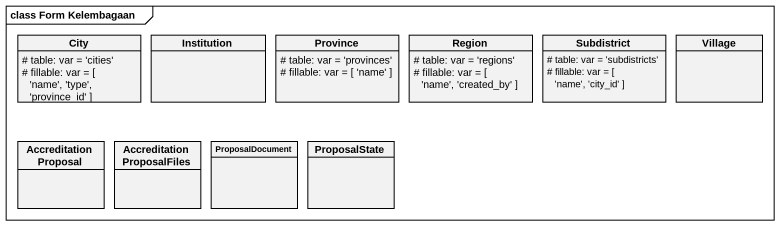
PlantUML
@startuml
mainframe class Form Kelembagaan
hide circle
hide empty members
skinparam classAttributeIconSize 0
class City {
  # table: var = 'cities'
  # fillable: var = [ 'name', 'type', 'province_id' ]
}
class Institution
class Province {
  # table: var = 'provinces'
  # fillable: var = [ 'name' ]
}
class Region {
  # table: var = 'regions'
  # fillable: var = [ 'name', 'created_by' ]
}
class Subdistrict {
  # table: var = 'subdistricts'
  # fillable: var = [ 'name', 'city_id' ]
}
class Village
class AccreditationProposal
class AccreditationProposalFiles
class ProposalDocument
class ProposalState
@enduml
